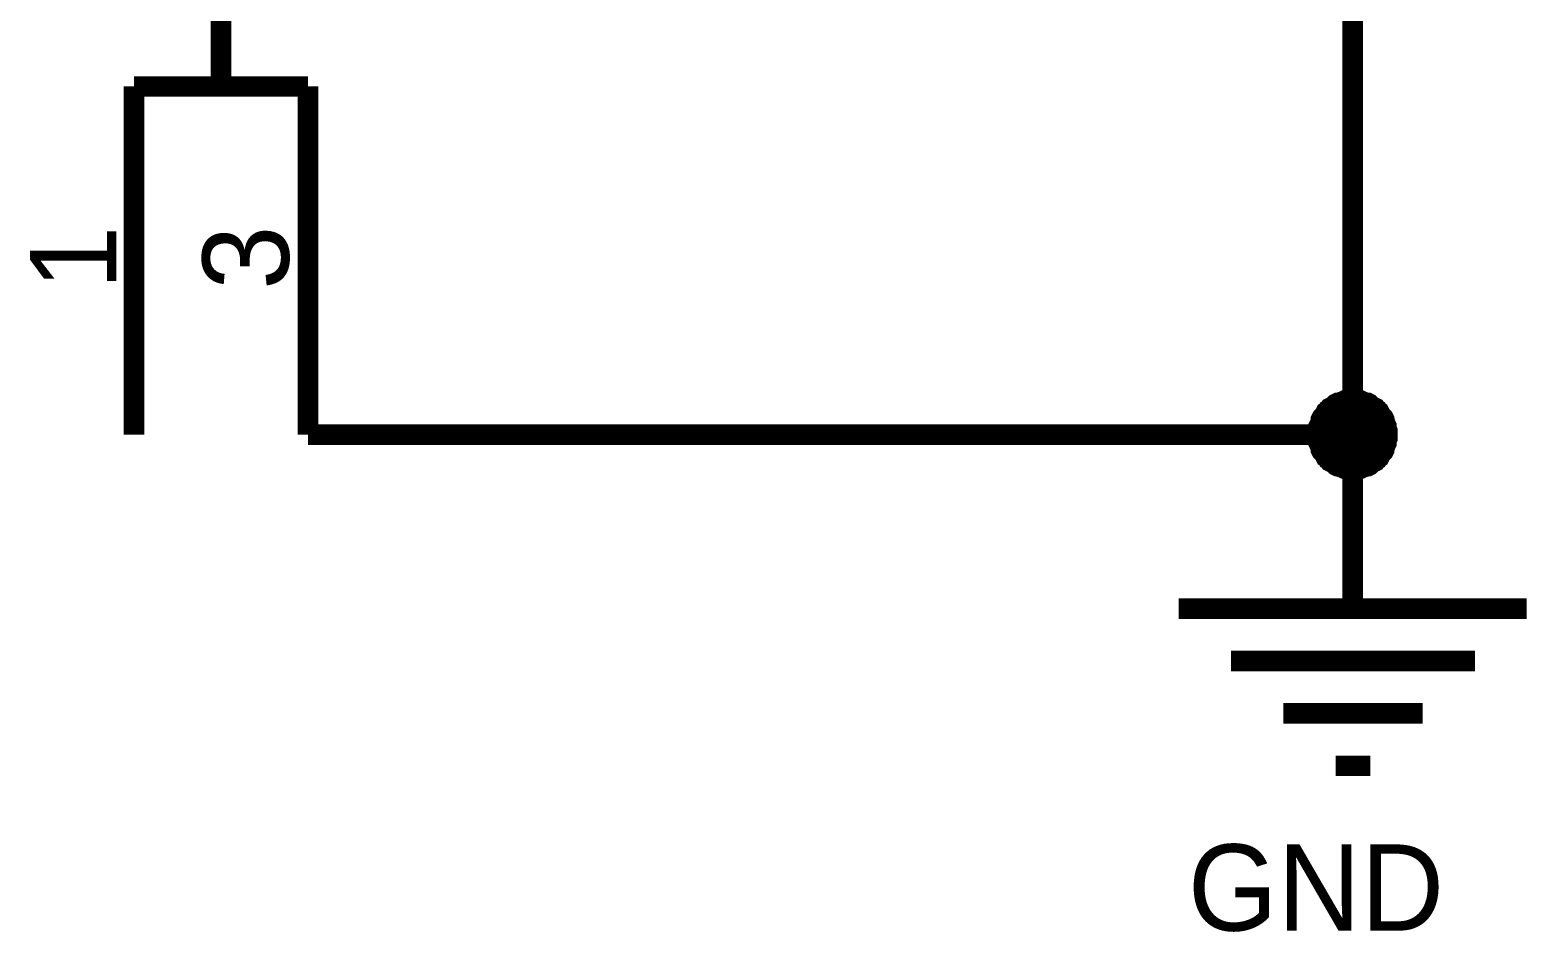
# Model space of a CAD drawing. Header units: millimetres. Extents: x 0 to 19, y 0 to 9.5.
# Drawn here: x 7.541 to 8.406, y 7.214 to 7.732 of the extents above; entities that cross this region are included whole.
import ezdxf

# ---------------------------------------------------------------- set-up
doc = ezdxf.new("R2010")
doc.units = ezdxf.units.MM
doc.header["$MEASUREMENT"] = 0
doc.layers.add('Sheet', color=255, linetype='Continuous')

msp = doc.modelspace()

# ---------------------------------------------------------------- linework, layer by layer
at = {"layer": 'Sheet'}
for points, const_width in [([(7.70018, 7.49991), (8.30012, 7.49991), (8.30012, 7.99993)], 0.0118), ([(7.65022, 7.7497), (7.65022, 7.69974)], 0.0118), ([(7.65022, 7.69974), (7.60027, 7.69974)], 0.0118), ([(7.60027, 7.69974), (7.60027, 7.49991)], 0.0118), ([(7.70018, 7.69974), (7.65022, 7.69974)], 0.0118), ([(7.70018, 7.69974), (7.70018, 7.49991)], 0.0118), ([(8.28023, 7.49991), (8.28023, 7.50079), (8.28023, 7.50212), (8.28067, 7.503), (8.28067, 7.50389), (8.28067, 7.50477), (8.28111, 7.50565), (8.28155, 7.50698), (8.28199, 7.50786), (8.28199, 7.50875), (8.28244, 7.50963), (8.28288, 7.51008), (8.28376, 7.51096), (8.28421, 7.51184), (8.28465, 7.51273), (8.28553, 7.51317), (8.28597, 7.51405), (8.28686, 7.5145), (8.2873, 7.51538), (8.28818, 7.51582), (8.28907, 7.51626), (8.28995, 7.51715), (8.29039, 7.51759), (8.29128, 7.51803), (8.29216, 7.51803), (8.29305, 7.51848), (8.29437, 7.51892), (8.29526, 7.51936), (8.29614, 7.51936), (8.29703, 7.51936), (8.29791, 7.5198), (8.29924, 7.5198), (8.30012, 7.5198)], 0.0118), ([(8.28023, 7.49991), (8.28023, 7.50079), (8.28023, 7.50212), (8.28067, 7.503), (8.28067, 7.50389), (8.28067, 7.50477), (8.28111, 7.50565), (8.28155, 7.50698), (8.28199, 7.50786), (8.28199, 7.50875), (8.28244, 7.50963), (8.28288, 7.51008), (8.28376, 7.51096), (8.28421, 7.51184), (8.28465, 7.51273), (8.28553, 7.51317), (8.28597, 7.51405), (8.28686, 7.5145), (8.2873, 7.51538), (8.28818, 7.51582), (8.28907, 7.51626), (8.28995, 7.51715), (8.29039, 7.51759), (8.29128, 7.51803), (8.29216, 7.51803), (8.29305, 7.51848), (8.29437, 7.51892), (8.29526, 7.51936), (8.29614, 7.51936), (8.29703, 7.51936), (8.29791, 7.5198), (8.29924, 7.5198), (8.30012, 7.5198)], 0.0118), ([(8.28023, 7.49991), (8.28023, 7.50079), (8.28023, 7.50212), (8.28067, 7.503), (8.28067, 7.50389), (8.28067, 7.50477), (8.28111, 7.50565), (8.28155, 7.50698), (8.28199, 7.50786), (8.28199, 7.50875), (8.28244, 7.50963), (8.28288, 7.51008), (8.28376, 7.51096), (8.28421, 7.51184), (8.28465, 7.51273), (8.28553, 7.51317), (8.28597, 7.51405), (8.28686, 7.5145), (8.2873, 7.51538), (8.28818, 7.51582), (8.28907, 7.51626), (8.28995, 7.51715), (8.29039, 7.51759), (8.29128, 7.51803), (8.29216, 7.51803), (8.29305, 7.51848), (8.29437, 7.51892), (8.29526, 7.51936), (8.29614, 7.51936), (8.29703, 7.51936), (8.29791, 7.5198), (8.29924, 7.5198), (8.30012, 7.5198)], 0.0118), ([(8.28023, 7.49991), (8.28023, 7.50079), (8.28023, 7.50212), (8.28067, 7.503), (8.28067, 7.50389), (8.28067, 7.50477), (8.28111, 7.50565), (8.28155, 7.50698), (8.28199, 7.50786), (8.28199, 7.50875), (8.28244, 7.50963), (8.28288, 7.51008), (8.28376, 7.51096), (8.28421, 7.51184), (8.28465, 7.51273), (8.28553, 7.51317), (8.28597, 7.51405), (8.28686, 7.5145), (8.2873, 7.51538), (8.28818, 7.51582), (8.28907, 7.51626), (8.28995, 7.51715), (8.29039, 7.51759), (8.29128, 7.51803), (8.29216, 7.51803), (8.29305, 7.51848), (8.29437, 7.51892), (8.29526, 7.51936), (8.29614, 7.51936), (8.29703, 7.51936), (8.29791, 7.5198), (8.29924, 7.5198), (8.30012, 7.5198)], 0.0118), ([(8.28023, 7.49991), (8.28023, 7.50079), (8.28023, 7.50212), (8.28067, 7.503), (8.28067, 7.50389), (8.28067, 7.50477), (8.28111, 7.50565), (8.28155, 7.50698), (8.28199, 7.50786), (8.28199, 7.50875), (8.28244, 7.50963), (8.28288, 7.51008), (8.28376, 7.51096), (8.28421, 7.51184), (8.28465, 7.51273), (8.28553, 7.51317), (8.28597, 7.51405), (8.28686, 7.5145), (8.2873, 7.51538), (8.28818, 7.51582), (8.28907, 7.51626), (8.28995, 7.51715), (8.29039, 7.51759), (8.29128, 7.51803), (8.29216, 7.51803), (8.29305, 7.51848), (8.29437, 7.51892), (8.29526, 7.51936), (8.29614, 7.51936), (8.29703, 7.51936), (8.29791, 7.5198), (8.29924, 7.5198), (8.30012, 7.5198)], 0.0118), ([(8.28023, 7.49991), (8.28023, 7.50079), (8.28023, 7.50212), (8.28067, 7.503), (8.28067, 7.50389), (8.28067, 7.50477), (8.28111, 7.50565), (8.28155, 7.50698), (8.28199, 7.50786), (8.28199, 7.50875), (8.28244, 7.50963), (8.28288, 7.51008), (8.28376, 7.51096), (8.28421, 7.51184), (8.28465, 7.51273), (8.28553, 7.51317), (8.28597, 7.51405), (8.28686, 7.5145), (8.2873, 7.51538), (8.28818, 7.51582), (8.28907, 7.51626), (8.28995, 7.51715), (8.29039, 7.51759), (8.29128, 7.51803), (8.29216, 7.51803), (8.29305, 7.51848), (8.29437, 7.51892), (8.29526, 7.51936), (8.29614, 7.51936), (8.29703, 7.51936), (8.29791, 7.5198), (8.29924, 7.5198), (8.30012, 7.5198)], 0.0039), ([(8.28023, 7.49991), (8.28023, 7.50079), (8.28023, 7.50212), (8.28067, 7.503), (8.28067, 7.50389), (8.28067, 7.50477), (8.28111, 7.50565), (8.28155, 7.50698), (8.28199, 7.50786), (8.28199, 7.50875), (8.28244, 7.50963), (8.28288, 7.51008), (8.28376, 7.51096), (8.28421, 7.51184), (8.28465, 7.51273), (8.28553, 7.51317), (8.28597, 7.51405), (8.28686, 7.5145), (8.2873, 7.51538), (8.28818, 7.51582), (8.28907, 7.51626), (8.28995, 7.51715), (8.29039, 7.51759), (8.29128, 7.51803), (8.29216, 7.51803), (8.29305, 7.51848), (8.29437, 7.51892), (8.29526, 7.51936), (8.29614, 7.51936), (8.29703, 7.51936), (8.29791, 7.5198), (8.29924, 7.5198), (8.30012, 7.5198)], 0.0039), ([(8.28023, 7.49991), (8.28023, 7.50079), (8.28023, 7.50212), (8.28067, 7.503), (8.28067, 7.50389), (8.28067, 7.50477), (8.28111, 7.50565), (8.28155, 7.50698), (8.28199, 7.50786), (8.28199, 7.50875), (8.28244, 7.50963), (8.28288, 7.51008), (8.28376, 7.51096), (8.28421, 7.51184), (8.28465, 7.51273), (8.28553, 7.51317), (8.28597, 7.51405), (8.28686, 7.5145), (8.2873, 7.51538), (8.28818, 7.51582), (8.28907, 7.51626), (8.28995, 7.51715), (8.29039, 7.51759), (8.29128, 7.51803), (8.29216, 7.51803), (8.29305, 7.51848), (8.29437, 7.51892), (8.29526, 7.51936), (8.29614, 7.51936), (8.29703, 7.51936), (8.29791, 7.5198), (8.29924, 7.5198), (8.30012, 7.5198)], 0.0039), ([(8.30012, 7.5198), (8.30012, 7.5198)], 0.0118), ([(8.30012, 7.5198), (8.30101, 7.5198), (8.30233, 7.5198), (8.30322, 7.51936), (8.3041, 7.51936), (8.30498, 7.51936), (8.30587, 7.51892), (8.30719, 7.51848), (8.30808, 7.51803), (8.30896, 7.51803), (8.30985, 7.51759), (8.31029, 7.51715), (8.31117, 7.51626), (8.31206, 7.51582), (8.31294, 7.51538), (8.31338, 7.5145), (8.31427, 7.51405), (8.31471, 7.51317), (8.31559, 7.51273), (8.31604, 7.51184), (8.31648, 7.51096), (8.31736, 7.51008), (8.31781, 7.50963), (8.31825, 7.50875), (8.31825, 7.50786), (8.31869, 7.50698), (8.31913, 7.50565), (8.31957, 7.50477), (8.31957, 7.50389), (8.31957, 7.503), (8.32002, 7.50212), (8.32002, 7.50079), (8.32002, 7.49991)], 0.0118), ([(8.30012, 7.5198), (8.30012, 7.5198)], 0.0118), ([(8.30012, 7.5198), (8.30101, 7.5198), (8.30233, 7.5198), (8.30322, 7.51936), (8.3041, 7.51936), (8.30498, 7.51936), (8.30587, 7.51892), (8.30719, 7.51848), (8.30808, 7.51803), (8.30896, 7.51803), (8.30985, 7.51759), (8.31029, 7.51715), (8.31117, 7.51626), (8.31206, 7.51582), (8.31294, 7.51538), (8.31338, 7.5145), (8.31427, 7.51405), (8.31471, 7.51317), (8.31559, 7.51273), (8.31604, 7.51184), (8.31648, 7.51096), (8.31736, 7.51008), (8.31781, 7.50963), (8.31825, 7.50875), (8.31825, 7.50786), (8.31869, 7.50698), (8.31913, 7.50565), (8.31957, 7.50477), (8.31957, 7.50389), (8.31957, 7.503), (8.32002, 7.50212), (8.32002, 7.50079), (8.32002, 7.49991)], 0.0118), ([(8.30012, 7.5198), (8.30012, 7.5198)], 0.0118), ([(8.30012, 7.5198), (8.30101, 7.5198), (8.30233, 7.5198), (8.30322, 7.51936), (8.3041, 7.51936), (8.30498, 7.51936), (8.30587, 7.51892), (8.30719, 7.51848), (8.30808, 7.51803), (8.30896, 7.51803), (8.30985, 7.51759), (8.31029, 7.51715), (8.31117, 7.51626), (8.31206, 7.51582), (8.31294, 7.51538), (8.31338, 7.5145), (8.31427, 7.51405), (8.31471, 7.51317), (8.31559, 7.51273), (8.31604, 7.51184), (8.31648, 7.51096), (8.31736, 7.51008), (8.31781, 7.50963), (8.31825, 7.50875), (8.31825, 7.50786), (8.31869, 7.50698), (8.31913, 7.50565), (8.31957, 7.50477), (8.31957, 7.50389), (8.31957, 7.503), (8.32002, 7.50212), (8.32002, 7.50079), (8.32002, 7.49991)], 0.0118), ([(8.30012, 7.5198), (8.30012, 7.5198)], 0.0118), ([(8.30012, 7.5198), (8.30101, 7.5198), (8.30233, 7.5198), (8.30322, 7.51936), (8.3041, 7.51936), (8.30498, 7.51936), (8.30587, 7.51892), (8.30719, 7.51848), (8.30808, 7.51803), (8.30896, 7.51803), (8.30985, 7.51759), (8.31029, 7.51715), (8.31117, 7.51626), (8.31206, 7.51582), (8.31294, 7.51538), (8.31338, 7.5145), (8.31427, 7.51405), (8.31471, 7.51317), (8.31559, 7.51273), (8.31604, 7.51184), (8.31648, 7.51096), (8.31736, 7.51008), (8.31781, 7.50963), (8.31825, 7.50875), (8.31825, 7.50786), (8.31869, 7.50698), (8.31913, 7.50565), (8.31957, 7.50477), (8.31957, 7.50389), (8.31957, 7.503), (8.32002, 7.50212), (8.32002, 7.50079), (8.32002, 7.49991)], 0.0118), ([(8.30012, 7.5198), (8.30012, 7.5198)], 0.0118), ([(8.30012, 7.5198), (8.30101, 7.5198), (8.30233, 7.5198), (8.30322, 7.51936), (8.3041, 7.51936), (8.30498, 7.51936), (8.30587, 7.51892), (8.30719, 7.51848), (8.30808, 7.51803), (8.30896, 7.51803), (8.30985, 7.51759), (8.31029, 7.51715), (8.31117, 7.51626), (8.31206, 7.51582), (8.31294, 7.51538), (8.31338, 7.5145), (8.31427, 7.51405), (8.31471, 7.51317), (8.31559, 7.51273), (8.31604, 7.51184), (8.31648, 7.51096), (8.31736, 7.51008), (8.31781, 7.50963), (8.31825, 7.50875), (8.31825, 7.50786), (8.31869, 7.50698), (8.31913, 7.50565), (8.31957, 7.50477), (8.31957, 7.50389), (8.31957, 7.503), (8.32002, 7.50212), (8.32002, 7.50079), (8.32002, 7.49991)], 0.0118), ([(8.30012, 7.5198), (8.30012, 7.5198)], 0.0039), ([(8.30012, 7.5198), (8.30101, 7.5198), (8.30233, 7.5198), (8.30322, 7.51936), (8.3041, 7.51936), (8.30498, 7.51936), (8.30587, 7.51892), (8.30719, 7.51848), (8.30808, 7.51803), (8.30896, 7.51803), (8.30985, 7.51759), (8.31029, 7.51715), (8.31117, 7.51626), (8.31206, 7.51582), (8.31294, 7.51538), (8.31338, 7.5145), (8.31427, 7.51405), (8.31471, 7.51317), (8.31559, 7.51273), (8.31604, 7.51184), (8.31648, 7.51096), (8.31736, 7.51008), (8.31781, 7.50963), (8.31825, 7.50875), (8.31825, 7.50786), (8.31869, 7.50698), (8.31913, 7.50565), (8.31957, 7.50477), (8.31957, 7.50389), (8.31957, 7.503), (8.32002, 7.50212), (8.32002, 7.50079), (8.32002, 7.49991)], 0.0039), ([(8.30012, 7.5198), (8.30012, 7.5198)], 0.0039), ([(8.30012, 7.5198), (8.30101, 7.5198), (8.30233, 7.5198), (8.30322, 7.51936), (8.3041, 7.51936), (8.30498, 7.51936), (8.30587, 7.51892), (8.30719, 7.51848), (8.30808, 7.51803), (8.30896, 7.51803), (8.30985, 7.51759), (8.31029, 7.51715), (8.31117, 7.51626), (8.31206, 7.51582), (8.31294, 7.51538), (8.31338, 7.5145), (8.31427, 7.51405), (8.31471, 7.51317), (8.31559, 7.51273), (8.31604, 7.51184), (8.31648, 7.51096), (8.31736, 7.51008), (8.31781, 7.50963), (8.31825, 7.50875), (8.31825, 7.50786), (8.31869, 7.50698), (8.31913, 7.50565), (8.31957, 7.50477), (8.31957, 7.50389), (8.31957, 7.503), (8.32002, 7.50212), (8.32002, 7.50079), (8.32002, 7.49991)], 0.0039), ([(8.30012, 7.5198), (8.30012, 7.5198)], 0.0039), ([(8.30012, 7.5198), (8.30101, 7.5198), (8.30233, 7.5198), (8.30322, 7.51936), (8.3041, 7.51936), (8.30498, 7.51936), (8.30587, 7.51892), (8.30719, 7.51848), (8.30808, 7.51803), (8.30896, 7.51803), (8.30985, 7.51759), (8.31029, 7.51715), (8.31117, 7.51626), (8.31206, 7.51582), (8.31294, 7.51538), (8.31338, 7.5145), (8.31427, 7.51405), (8.31471, 7.51317), (8.31559, 7.51273), (8.31604, 7.51184), (8.31648, 7.51096), (8.31736, 7.51008), (8.31781, 7.50963), (8.31825, 7.50875), (8.31825, 7.50786), (8.31869, 7.50698), (8.31913, 7.50565), (8.31957, 7.50477), (8.31957, 7.50389), (8.31957, 7.503), (8.32002, 7.50212), (8.32002, 7.50079), (8.32002, 7.49991)], 0.0039), ([(8.30012, 7.48001), (8.29924, 7.48001), (8.29791, 7.48001), (8.29703, 7.48045), (8.29614, 7.48045), (8.29526, 7.48045), (8.29437, 7.4809), (8.29305, 7.48134), (8.29216, 7.48178), (8.29128, 7.48178), (8.29039, 7.48222), (8.28995, 7.48266), (8.28907, 7.48355), (8.28818, 7.48399), (8.2873, 7.48443), (8.28686, 7.48532), (8.28597, 7.48576), (8.28553, 7.48664), (8.28465, 7.48709), (8.28421, 7.48797), (8.28376, 7.48885), (8.28288, 7.48974), (8.28244, 7.49018), (8.28199, 7.49106), (8.28199, 7.49195), (8.28155, 7.49283), (8.28111, 7.49416), (8.28067, 7.49504), (8.28067, 7.49593), (8.28067, 7.49681), (8.28023, 7.4977), (8.28023, 7.49902), (8.28023, 7.49991)], 0.0118), ([(8.28023, 7.49991), (8.28023, 7.49991)], 0.0118), ([(8.30012, 7.48001), (8.29924, 7.48001), (8.29791, 7.48001), (8.29703, 7.48045), (8.29614, 7.48045), (8.29526, 7.48045), (8.29437, 7.4809), (8.29305, 7.48134), (8.29216, 7.48178), (8.29128, 7.48178), (8.29039, 7.48222), (8.28995, 7.48266), (8.28907, 7.48355), (8.28818, 7.48399), (8.2873, 7.48443), (8.28686, 7.48532), (8.28597, 7.48576), (8.28553, 7.48664), (8.28465, 7.48709), (8.28421, 7.48797), (8.28376, 7.48885), (8.28288, 7.48974), (8.28244, 7.49018), (8.28199, 7.49106), (8.28199, 7.49195), (8.28155, 7.49283), (8.28111, 7.49416), (8.28067, 7.49504), (8.28067, 7.49593), (8.28067, 7.49681), (8.28023, 7.4977), (8.28023, 7.49902), (8.28023, 7.49991)], 0.0118), ([(8.28023, 7.49991), (8.28023, 7.49991)], 0.0118), ([(8.30012, 7.48001), (8.29924, 7.48001), (8.29791, 7.48001), (8.29703, 7.48045), (8.29614, 7.48045), (8.29526, 7.48045), (8.29437, 7.4809), (8.29305, 7.48134), (8.29216, 7.48178), (8.29128, 7.48178), (8.29039, 7.48222), (8.28995, 7.48266), (8.28907, 7.48355), (8.28818, 7.48399), (8.2873, 7.48443), (8.28686, 7.48532), (8.28597, 7.48576), (8.28553, 7.48664), (8.28465, 7.48709), (8.28421, 7.48797), (8.28376, 7.48885), (8.28288, 7.48974), (8.28244, 7.49018), (8.28199, 7.49106), (8.28199, 7.49195), (8.28155, 7.49283), (8.28111, 7.49416), (8.28067, 7.49504), (8.28067, 7.49593), (8.28067, 7.49681), (8.28023, 7.4977), (8.28023, 7.49902), (8.28023, 7.49991)], 0.0118), ([(8.28023, 7.49991), (8.28023, 7.49991)], 0.0118), ([(8.30012, 7.48001), (8.29924, 7.48001), (8.29791, 7.48001), (8.29703, 7.48045), (8.29614, 7.48045), (8.29526, 7.48045), (8.29437, 7.4809), (8.29305, 7.48134), (8.29216, 7.48178), (8.29128, 7.48178), (8.29039, 7.48222), (8.28995, 7.48266), (8.28907, 7.48355), (8.28818, 7.48399), (8.2873, 7.48443), (8.28686, 7.48532), (8.28597, 7.48576), (8.28553, 7.48664), (8.28465, 7.48709), (8.28421, 7.48797), (8.28376, 7.48885), (8.28288, 7.48974), (8.28244, 7.49018), (8.28199, 7.49106), (8.28199, 7.49195), (8.28155, 7.49283), (8.28111, 7.49416), (8.28067, 7.49504), (8.28067, 7.49593), (8.28067, 7.49681), (8.28023, 7.4977), (8.28023, 7.49902), (8.28023, 7.49991)], 0.0118), ([(8.28023, 7.49991), (8.28023, 7.49991)], 0.0118), ([(8.30012, 7.48001), (8.29924, 7.48001), (8.29791, 7.48001), (8.29703, 7.48045), (8.29614, 7.48045), (8.29526, 7.48045), (8.29437, 7.4809), (8.29305, 7.48134), (8.29216, 7.48178), (8.29128, 7.48178), (8.29039, 7.48222), (8.28995, 7.48266), (8.28907, 7.48355), (8.28818, 7.48399), (8.2873, 7.48443), (8.28686, 7.48532), (8.28597, 7.48576), (8.28553, 7.48664), (8.28465, 7.48709), (8.28421, 7.48797), (8.28376, 7.48885), (8.28288, 7.48974), (8.28244, 7.49018), (8.28199, 7.49106), (8.28199, 7.49195), (8.28155, 7.49283), (8.28111, 7.49416), (8.28067, 7.49504), (8.28067, 7.49593), (8.28067, 7.49681), (8.28023, 7.4977), (8.28023, 7.49902), (8.28023, 7.49991)], 0.0118), ([(8.28023, 7.49991), (8.28023, 7.49991)], 0.0118), ([(8.30012, 7.49991), (8.30012, 7.39999)], 0.0118), ([(8.32002, 7.49991), (8.32002, 7.49902), (8.32002, 7.4977), (8.31957, 7.49681), (8.31957, 7.49593), (8.31957, 7.49504), (8.31913, 7.49416), (8.31869, 7.49283), (8.31825, 7.49195), (8.31825, 7.49106), (8.31781, 7.49018), (8.31736, 7.48974), (8.31648, 7.48885), (8.31604, 7.48797), (8.31559, 7.48709), (8.31471, 7.48664), (8.31427, 7.48576), (8.31338, 7.48532), (8.31294, 7.48443), (8.31206, 7.48399), (8.31117, 7.48355), (8.31029, 7.48266), (8.30985, 7.48222), (8.30896, 7.48178), (8.30808, 7.48178), (8.30719, 7.48134), (8.30587, 7.4809), (8.30498, 7.48045), (8.3041, 7.48045), (8.30322, 7.48045), (8.30233, 7.48001), (8.30101, 7.48001), (8.30012, 7.48001)], 0.0118), ([(8.32002, 7.49991), (8.32002, 7.49902), (8.32002, 7.4977), (8.31957, 7.49681), (8.31957, 7.49593), (8.31957, 7.49504), (8.31913, 7.49416), (8.31869, 7.49283), (8.31825, 7.49195), (8.31825, 7.49106), (8.31781, 7.49018), (8.31736, 7.48974), (8.31648, 7.48885), (8.31604, 7.48797), (8.31559, 7.48709), (8.31471, 7.48664), (8.31427, 7.48576), (8.31338, 7.48532), (8.31294, 7.48443), (8.31206, 7.48399), (8.31117, 7.48355), (8.31029, 7.48266), (8.30985, 7.48222), (8.30896, 7.48178), (8.30808, 7.48178), (8.30719, 7.48134), (8.30587, 7.4809), (8.30498, 7.48045), (8.3041, 7.48045), (8.30322, 7.48045), (8.30233, 7.48001), (8.30101, 7.48001), (8.30012, 7.48001)], 0.0118), ([(8.32002, 7.49991), (8.32002, 7.49902), (8.32002, 7.4977), (8.31957, 7.49681), (8.31957, 7.49593), (8.31957, 7.49504), (8.31913, 7.49416), (8.31869, 7.49283), (8.31825, 7.49195), (8.31825, 7.49106), (8.31781, 7.49018), (8.31736, 7.48974), (8.31648, 7.48885), (8.31604, 7.48797), (8.31559, 7.48709), (8.31471, 7.48664), (8.31427, 7.48576), (8.31338, 7.48532), (8.31294, 7.48443), (8.31206, 7.48399), (8.31117, 7.48355), (8.31029, 7.48266), (8.30985, 7.48222), (8.30896, 7.48178), (8.30808, 7.48178), (8.30719, 7.48134), (8.30587, 7.4809), (8.30498, 7.48045), (8.3041, 7.48045), (8.30322, 7.48045), (8.30233, 7.48001), (8.30101, 7.48001), (8.30012, 7.48001)], 0.0118), ([(8.32002, 7.49991), (8.32002, 7.49902), (8.32002, 7.4977), (8.31957, 7.49681), (8.31957, 7.49593), (8.31957, 7.49504), (8.31913, 7.49416), (8.31869, 7.49283), (8.31825, 7.49195), (8.31825, 7.49106), (8.31781, 7.49018), (8.31736, 7.48974), (8.31648, 7.48885), (8.31604, 7.48797), (8.31559, 7.48709), (8.31471, 7.48664), (8.31427, 7.48576), (8.31338, 7.48532), (8.31294, 7.48443), (8.31206, 7.48399), (8.31117, 7.48355), (8.31029, 7.48266), (8.30985, 7.48222), (8.30896, 7.48178), (8.30808, 7.48178), (8.30719, 7.48134), (8.30587, 7.4809), (8.30498, 7.48045), (8.3041, 7.48045), (8.30322, 7.48045), (8.30233, 7.48001), (8.30101, 7.48001), (8.30012, 7.48001)], 0.0118), ([(8.32002, 7.49991), (8.32002, 7.49902), (8.32002, 7.4977), (8.31957, 7.49681), (8.31957, 7.49593), (8.31957, 7.49504), (8.31913, 7.49416), (8.31869, 7.49283), (8.31825, 7.49195), (8.31825, 7.49106), (8.31781, 7.49018), (8.31736, 7.48974), (8.31648, 7.48885), (8.31604, 7.48797), (8.31559, 7.48709), (8.31471, 7.48664), (8.31427, 7.48576), (8.31338, 7.48532), (8.31294, 7.48443), (8.31206, 7.48399), (8.31117, 7.48355), (8.31029, 7.48266), (8.30985, 7.48222), (8.30896, 7.48178), (8.30808, 7.48178), (8.30719, 7.48134), (8.30587, 7.4809), (8.30498, 7.48045), (8.3041, 7.48045), (8.30322, 7.48045), (8.30233, 7.48001), (8.30101, 7.48001), (8.30012, 7.48001)], 0.0118), ([(8.32002, 7.49991), (8.32002, 7.49991), (8.32002, 7.49991), (8.32002, 7.49991), (8.32002, 7.49991), (8.32002, 7.49991), (8.32002, 7.49991), (8.32002, 7.49991), (8.32002, 7.49991), (8.32002, 7.49991), (8.32002, 7.49991), (8.32002, 7.49991), (8.32002, 7.49991), (8.32002, 7.49991), (8.32002, 7.49991), (8.32002, 7.49991), (8.32002, 7.49991), (8.32002, 7.49991), (8.32002, 7.49991), (8.32002, 7.49991), (8.32002, 7.49991), (8.32002, 7.49991), (8.32002, 7.49991), (8.32002, 7.49991), (8.32002, 7.49991), (8.32002, 7.49991), (8.32002, 7.49991), (8.32002, 7.49991), (8.32002, 7.49991), (8.32002, 7.49991), (8.32002, 7.49991), (8.32002, 7.49991), (8.32002, 7.49991)], 0.0118), ([(8.32002, 7.49991), (8.32002, 7.49991)], 0.0118), ([(8.32002, 7.49991), (8.32002, 7.49991), (8.32002, 7.49991), (8.32002, 7.49991), (8.32002, 7.49991), (8.32002, 7.49991), (8.32002, 7.49991), (8.32002, 7.49991), (8.32002, 7.49991), (8.32002, 7.49991), (8.32002, 7.49991), (8.32002, 7.49991), (8.32002, 7.49991), (8.32002, 7.49991), (8.32002, 7.49991), (8.32002, 7.49991), (8.32002, 7.49991), (8.32002, 7.49991), (8.32002, 7.49991), (8.32002, 7.49991), (8.32002, 7.49991), (8.32002, 7.49991), (8.32002, 7.49991), (8.32002, 7.49991), (8.32002, 7.49991), (8.32002, 7.49991), (8.32002, 7.49991), (8.32002, 7.49991), (8.32002, 7.49991), (8.32002, 7.49991), (8.32002, 7.49991), (8.32002, 7.49991), (8.32002, 7.49991)], 0.0118), ([(8.32002, 7.49991), (8.32002, 7.49991)], 0.0118), ([(8.32002, 7.49991), (8.32002, 7.49991), (8.32002, 7.49991), (8.32002, 7.49991), (8.32002, 7.49991), (8.32002, 7.49991), (8.32002, 7.49991), (8.32002, 7.49991), (8.32002, 7.49991), (8.32002, 7.49991), (8.32002, 7.49991), (8.32002, 7.49991), (8.32002, 7.49991), (8.32002, 7.49991), (8.32002, 7.49991), (8.32002, 7.49991), (8.32002, 7.49991), (8.32002, 7.49991), (8.32002, 7.49991), (8.32002, 7.49991), (8.32002, 7.49991), (8.32002, 7.49991), (8.32002, 7.49991), (8.32002, 7.49991), (8.32002, 7.49991), (8.32002, 7.49991), (8.32002, 7.49991), (8.32002, 7.49991), (8.32002, 7.49991), (8.32002, 7.49991), (8.32002, 7.49991), (8.32002, 7.49991), (8.32002, 7.49991)], 0.0118), ([(8.32002, 7.49991), (8.32002, 7.49991)], 0.0118), ([(8.32002, 7.49991), (8.32002, 7.49991), (8.32002, 7.49991), (8.32002, 7.49991), (8.32002, 7.49991), (8.32002, 7.49991), (8.32002, 7.49991), (8.32002, 7.49991), (8.32002, 7.49991), (8.32002, 7.49991), (8.32002, 7.49991), (8.32002, 7.49991), (8.32002, 7.49991), (8.32002, 7.49991), (8.32002, 7.49991), (8.32002, 7.49991), (8.32002, 7.49991), (8.32002, 7.49991), (8.32002, 7.49991), (8.32002, 7.49991), (8.32002, 7.49991), (8.32002, 7.49991), (8.32002, 7.49991), (8.32002, 7.49991), (8.32002, 7.49991), (8.32002, 7.49991), (8.32002, 7.49991), (8.32002, 7.49991), (8.32002, 7.49991), (8.32002, 7.49991), (8.32002, 7.49991), (8.32002, 7.49991), (8.32002, 7.49991)], 0.0118), ([(8.32002, 7.49991), (8.32002, 7.49991)], 0.0118), ([(8.32002, 7.49991), (8.32002, 7.49991), (8.32002, 7.49991), (8.32002, 7.49991), (8.32002, 7.49991), (8.32002, 7.49991), (8.32002, 7.49991), (8.32002, 7.49991), (8.32002, 7.49991), (8.32002, 7.49991), (8.32002, 7.49991), (8.32002, 7.49991), (8.32002, 7.49991), (8.32002, 7.49991), (8.32002, 7.49991), (8.32002, 7.49991), (8.32002, 7.49991), (8.32002, 7.49991), (8.32002, 7.49991), (8.32002, 7.49991), (8.32002, 7.49991), (8.32002, 7.49991), (8.32002, 7.49991), (8.32002, 7.49991), (8.32002, 7.49991), (8.32002, 7.49991), (8.32002, 7.49991), (8.32002, 7.49991), (8.32002, 7.49991), (8.32002, 7.49991), (8.32002, 7.49991), (8.32002, 7.49991), (8.32002, 7.49991)], 0.0118), ([(8.32002, 7.49991), (8.32002, 7.49991)], 0.0118), ([(8.30012, 7.48001), (8.29924, 7.48001), (8.29791, 7.48001), (8.29703, 7.48045), (8.29614, 7.48045), (8.29526, 7.48045), (8.29437, 7.4809), (8.29305, 7.48134), (8.29216, 7.48178), (8.29128, 7.48178), (8.29039, 7.48222), (8.28995, 7.48266), (8.28907, 7.48355), (8.28818, 7.48399), (8.2873, 7.48443), (8.28686, 7.48532), (8.28597, 7.48576), (8.28553, 7.48664), (8.28465, 7.48709), (8.28421, 7.48797), (8.28376, 7.48885), (8.28288, 7.48974), (8.28244, 7.49018), (8.28199, 7.49106), (8.28199, 7.49195), (8.28155, 7.49283), (8.28111, 7.49416), (8.28067, 7.49504), (8.28067, 7.49593), (8.28067, 7.49681), (8.28023, 7.4977), (8.28023, 7.49902), (8.28023, 7.49991)], 0.0039), ([(8.28023, 7.49991), (8.28023, 7.49991)], 0.0039), ([(8.30012, 7.48001), (8.29924, 7.48001), (8.29791, 7.48001), (8.29703, 7.48045), (8.29614, 7.48045), (8.29526, 7.48045), (8.29437, 7.4809), (8.29305, 7.48134), (8.29216, 7.48178), (8.29128, 7.48178), (8.29039, 7.48222), (8.28995, 7.48266), (8.28907, 7.48355), (8.28818, 7.48399), (8.2873, 7.48443), (8.28686, 7.48532), (8.28597, 7.48576), (8.28553, 7.48664), (8.28465, 7.48709), (8.28421, 7.48797), (8.28376, 7.48885), (8.28288, 7.48974), (8.28244, 7.49018), (8.28199, 7.49106), (8.28199, 7.49195), (8.28155, 7.49283), (8.28111, 7.49416), (8.28067, 7.49504), (8.28067, 7.49593), (8.28067, 7.49681), (8.28023, 7.4977), (8.28023, 7.49902), (8.28023, 7.49991)], 0.0039), ([(8.28023, 7.49991), (8.28023, 7.49991)], 0.0039), ([(8.30012, 7.48001), (8.29924, 7.48001), (8.29791, 7.48001), (8.29703, 7.48045), (8.29614, 7.48045), (8.29526, 7.48045), (8.29437, 7.4809), (8.29305, 7.48134), (8.29216, 7.48178), (8.29128, 7.48178), (8.29039, 7.48222), (8.28995, 7.48266), (8.28907, 7.48355), (8.28818, 7.48399), (8.2873, 7.48443), (8.28686, 7.48532), (8.28597, 7.48576), (8.28553, 7.48664), (8.28465, 7.48709), (8.28421, 7.48797), (8.28376, 7.48885), (8.28288, 7.48974), (8.28244, 7.49018), (8.28199, 7.49106), (8.28199, 7.49195), (8.28155, 7.49283), (8.28111, 7.49416), (8.28067, 7.49504), (8.28067, 7.49593), (8.28067, 7.49681), (8.28023, 7.4977), (8.28023, 7.49902), (8.28023, 7.49991)], 0.0039), ([(8.28023, 7.49991), (8.28023, 7.49991)], 0.0039), ([(8.32002, 7.49991), (8.32002, 7.49902), (8.32002, 7.4977), (8.31957, 7.49681), (8.31957, 7.49593), (8.31957, 7.49504), (8.31913, 7.49416), (8.31869, 7.49283), (8.31825, 7.49195), (8.31825, 7.49106), (8.31781, 7.49018), (8.31736, 7.48974), (8.31648, 7.48885), (8.31604, 7.48797), (8.31559, 7.48709), (8.31471, 7.48664), (8.31427, 7.48576), (8.31338, 7.48532), (8.31294, 7.48443), (8.31206, 7.48399), (8.31117, 7.48355), (8.31029, 7.48266), (8.30985, 7.48222), (8.30896, 7.48178), (8.30808, 7.48178), (8.30719, 7.48134), (8.30587, 7.4809), (8.30498, 7.48045), (8.3041, 7.48045), (8.30322, 7.48045), (8.30233, 7.48001), (8.30101, 7.48001), (8.30012, 7.48001)], 0.0039), ([(8.32002, 7.49991), (8.32002, 7.49902), (8.32002, 7.4977), (8.31957, 7.49681), (8.31957, 7.49593), (8.31957, 7.49504), (8.31913, 7.49416), (8.31869, 7.49283), (8.31825, 7.49195), (8.31825, 7.49106), (8.31781, 7.49018), (8.31736, 7.48974), (8.31648, 7.48885), (8.31604, 7.48797), (8.31559, 7.48709), (8.31471, 7.48664), (8.31427, 7.48576), (8.31338, 7.48532), (8.31294, 7.48443), (8.31206, 7.48399), (8.31117, 7.48355), (8.31029, 7.48266), (8.30985, 7.48222), (8.30896, 7.48178), (8.30808, 7.48178), (8.30719, 7.48134), (8.30587, 7.4809), (8.30498, 7.48045), (8.3041, 7.48045), (8.30322, 7.48045), (8.30233, 7.48001), (8.30101, 7.48001), (8.30012, 7.48001)], 0.0039), ([(8.32002, 7.49991), (8.32002, 7.49902), (8.32002, 7.4977), (8.31957, 7.49681), (8.31957, 7.49593), (8.31957, 7.49504), (8.31913, 7.49416), (8.31869, 7.49283), (8.31825, 7.49195), (8.31825, 7.49106), (8.31781, 7.49018), (8.31736, 7.48974), (8.31648, 7.48885), (8.31604, 7.48797), (8.31559, 7.48709), (8.31471, 7.48664), (8.31427, 7.48576), (8.31338, 7.48532), (8.31294, 7.48443), (8.31206, 7.48399), (8.31117, 7.48355), (8.31029, 7.48266), (8.30985, 7.48222), (8.30896, 7.48178), (8.30808, 7.48178), (8.30719, 7.48134), (8.30587, 7.4809), (8.30498, 7.48045), (8.3041, 7.48045), (8.30322, 7.48045), (8.30233, 7.48001), (8.30101, 7.48001), (8.30012, 7.48001)], 0.0039), ([(8.32002, 7.49991), (8.32002, 7.49991), (8.32002, 7.49991), (8.32002, 7.49991), (8.32002, 7.49991), (8.32002, 7.49991), (8.32002, 7.49991), (8.32002, 7.49991), (8.32002, 7.49991), (8.32002, 7.49991), (8.32002, 7.49991), (8.32002, 7.49991), (8.32002, 7.49991), (8.32002, 7.49991), (8.32002, 7.49991), (8.32002, 7.49991), (8.32002, 7.49991), (8.32002, 7.49991), (8.32002, 7.49991), (8.32002, 7.49991), (8.32002, 7.49991), (8.32002, 7.49991), (8.32002, 7.49991), (8.32002, 7.49991), (8.32002, 7.49991), (8.32002, 7.49991), (8.32002, 7.49991), (8.32002, 7.49991), (8.32002, 7.49991), (8.32002, 7.49991), (8.32002, 7.49991), (8.32002, 7.49991), (8.32002, 7.49991)], 0.0039), ([(8.32002, 7.49991), (8.32002, 7.49991)], 0.0039), ([(8.32002, 7.49991), (8.32002, 7.49991), (8.32002, 7.49991), (8.32002, 7.49991), (8.32002, 7.49991), (8.32002, 7.49991), (8.32002, 7.49991), (8.32002, 7.49991), (8.32002, 7.49991), (8.32002, 7.49991), (8.32002, 7.49991), (8.32002, 7.49991), (8.32002, 7.49991), (8.32002, 7.49991), (8.32002, 7.49991), (8.32002, 7.49991), (8.32002, 7.49991), (8.32002, 7.49991), (8.32002, 7.49991), (8.32002, 7.49991), (8.32002, 7.49991), (8.32002, 7.49991), (8.32002, 7.49991), (8.32002, 7.49991), (8.32002, 7.49991), (8.32002, 7.49991), (8.32002, 7.49991), (8.32002, 7.49991), (8.32002, 7.49991), (8.32002, 7.49991), (8.32002, 7.49991), (8.32002, 7.49991), (8.32002, 7.49991)], 0.0039), ([(8.32002, 7.49991), (8.32002, 7.49991)], 0.0039), ([(8.32002, 7.49991), (8.32002, 7.49991), (8.32002, 7.49991), (8.32002, 7.49991), (8.32002, 7.49991), (8.32002, 7.49991), (8.32002, 7.49991), (8.32002, 7.49991), (8.32002, 7.49991), (8.32002, 7.49991), (8.32002, 7.49991), (8.32002, 7.49991), (8.32002, 7.49991), (8.32002, 7.49991), (8.32002, 7.49991), (8.32002, 7.49991), (8.32002, 7.49991), (8.32002, 7.49991), (8.32002, 7.49991), (8.32002, 7.49991), (8.32002, 7.49991), (8.32002, 7.49991), (8.32002, 7.49991), (8.32002, 7.49991), (8.32002, 7.49991), (8.32002, 7.49991), (8.32002, 7.49991), (8.32002, 7.49991), (8.32002, 7.49991), (8.32002, 7.49991), (8.32002, 7.49991), (8.32002, 7.49991), (8.32002, 7.49991)], 0.0039), ([(8.32002, 7.49991), (8.32002, 7.49991)], 0.0039), ([(8.2002, 7.39999), (8.40004, 7.39999)], 0.0118), ([(8.23027, 7.36993), (8.37042, 7.36993)], 0.0118), ([(8.26033, 7.33986), (8.34035, 7.33986)], 0.0118), ([(8.29039, 7.3098), (8.31029, 7.3098)], 0.0118)]:
    msp.add_lwpolyline(points, dxfattribs=dict(at, const_width=const_width))
at = {"layer": 'Sheet', "const_width": 0.02}
msp.add_lwpolyline([(8.29, 7.5, 1), (8.31, 7.5, 1)], format="xyb", close=True, dxfattribs=at)

# ---------------------------------------------------------------- texts
at = {"layer": 'Sheet'}
for s, p in [('1', (7.5901, 7.58302)), ('3', (7.68913, 7.58302))]:
    msp.add_text(s, height=0.04952, rotation=90, dxfattribs=at).set_placement(p)
msp.add_text('GND', height=0.049516, dxfattribs=at).set_placement((8.20551, 7.21519))

doc.saveas('drawing.dxf')
